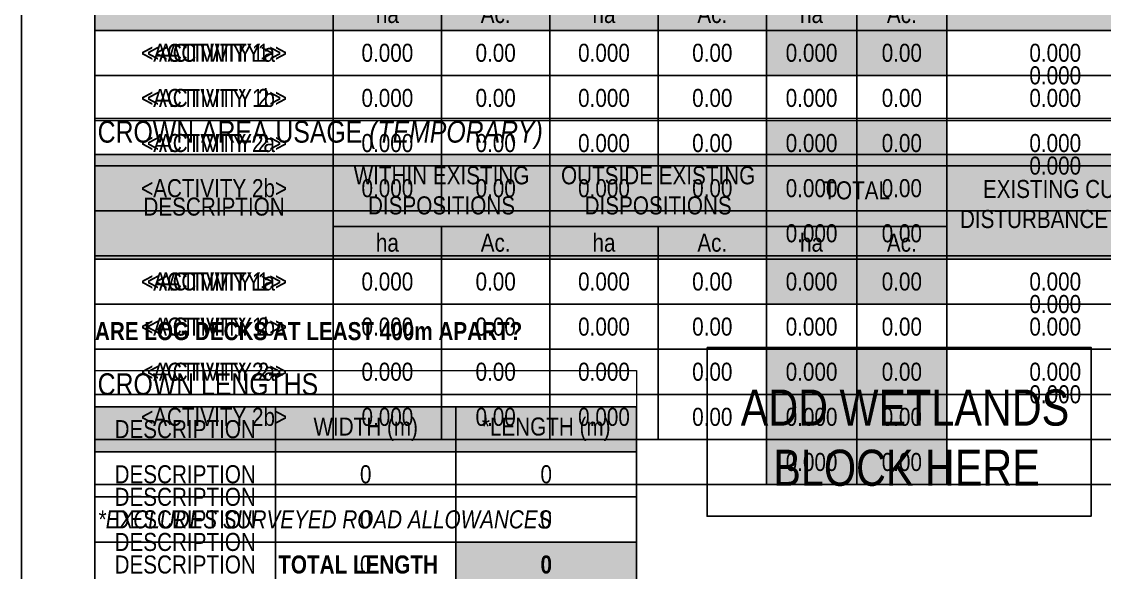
# Paper-space layout '1 of 5' of a CAD drawing. Extents: x -1122 to -42, y -10 to 1768.
# Drawn here: x -1070 to -470, y 580 to 885 of the extents above; entities that cross this region are included whole.
import ezdxf

# ---------------------------------------------------------------- set-up
doc = ezdxf.new("R2010")
doc.units = 0
doc.header["$LTSCALE"] = 5
doc.layers.get('Defpoints').update_dxf_attribs({"color": 9})
for name, color, linetype in [('CG-BORDER', 2, 'Continuous'), ('CG-NOTES', 7, 'Continuous'), ('S-2', 2, 'Continuous')]:
    doc.layers.add(name, color=color, linetype=linetype)
doc.styles.add('80', font='ARIALN.TTF', dxfattribs={"height": 10})
doc.styles.add('80L', font='ARIALN.TTF', dxfattribs={"height": 10})
doc.styles.add('BOLD', font='ARIALNB.TTF')

# ---------------------------------------------------------------- blocks, each defined once
blk = doc.blocks.new('wsborder')
at = {"layer": 'S-2'}
blk.add_lwpolyline([(1027.249994066885, 51.50000476041713), (52.24999406778079, 51.50000476041713), (52.24999406778079, 1726.500004758894), (1027.249994066885, 1726.500004758894)], close=True, dxfattribs=at)
at = {"style": '80', "flags": 1}
blk.add_attdef('PAGENUMBER', (52.24999406778079, 51.50000476041713), '', height=10, rotation=90, dxfattribs=at)
blk = doc.blocks.new('*T536')
at = {"layer": 'CG-NOTES', "color": 0, "linetype": 'ByBlock', "lineweight": -2, "transparency": 16777216}
for p, q in [((0, -20), (300, -20)), ((0, -20), (0, -45)), ((100, -20), (100, -45)), ((200, -20), (200, -45)), ((300, -20), (300, -45)), ((0, -45), (300, -45))]:
    blk.add_line(p, q, dxfattribs=at)
at = {"layer": 'CG-NOTES', "color": 254, "transparency": 16777216}
for points in [[(0, -20), (0, -45), (100, -20), (100, -45)], [(100, -20), (100, -45), (200, -20), (200, -45)], [(200, -20), (200, -45), (300, -20), (300, -45)]]:
    blk.add_solid(points, dxfattribs=at)
at = {"layer": 'Defpoints', "color": 8, "linetype": 'ByBlock', "lineweight": 0, "transparency": 16777216}
for p, q in [((0, 0), (300, 0)), ((0, 0), (0, -20)), ((300, 0), (300, -20))]:
    blk.add_line(p, q, dxfattribs=at)
at = {"layer": 'CG-NOTES', "color": 14, "transparency": 16777216, "insert": (1.5, -1.5), "char_height": 12, "width": 297, "attachment_point": 1, "style": '80'}
blk.add_mtext('CROWN LENGTHS', dxfattribs=at)
at = {"layer": 'CG-NOTES', "color": 1, "transparency": 16777216, "char_height": 10, "width": 97, "attachment_point": 5, "style": '80L'}
for s, insert in [('DESCRIPTION', (50, -32.5)), ('WIDTH (m)', (150, -32.5)), ('*LENGTH (m)', (250, -32.5))]:
    blk.add_mtext(s, dxfattribs=dict(at, insert=insert))
blk = doc.blocks.new('*T312')
at = {"layer": 'CG-NOTES', "color": 0, "linetype": 'ByBlock', "lineweight": -2, "transparency": 16777216}
for p, q in [((0, 0), (300, 0)), ((0, 0), (0, -25)), ((100, 0), (100, -25)), ((200, 0), (200, -25)), ((300, 0), (300, -25)), ((0, -25), (300, -25))]:
    blk.add_line(p, q, dxfattribs=at)
at = {"layer": 'Defpoints', "color": 8, "linetype": 'ByBlock', "lineweight": 0, "transparency": 16777216}
for p, q in [((0, -25), (0, -50)), ((300, -25), (300, -50)), ((0, -50), (300, -50))]:
    blk.add_line(p, q, dxfattribs=at)
at = {"layer": 'CG-NOTES', "color": 0, "transparency": 16777216, "char_height": 10, "style": '80L'}
for s, insert, width, attachment_point in [('DESCRIPTION', (50, -12.5), 97, 5), ('0', (150, -12.5), 97, 5), ('0', (250, -12.5), 97, 5), ('{\\fArial Narrow|b0|i1|c0|p34;*EXCLUDES SURVEYED ROAD ALLOWANCES}', (1.5, -37.5), 297, 4)]:
    blk.add_mtext(s, dxfattribs=dict(at, insert=insert, width=width, attachment_point=attachment_point))
blk = doc.blocks.new('*T313')
at = {"layer": 'CG-NOTES', "color": 0, "linetype": 'ByBlock', "lineweight": -2, "transparency": 16777216}
for p, q in [((0, 0), (300, 0)), ((0, 0), (0, -75)), ((100, 0), (100, -50)), ((200, 0), (200, -75)), ((300, 0), (300, -75)), ((100, -25), (300, -25)), ((0, -50), (300, -50)), ((0, -75), (300, -75))]:
    blk.add_line(p, q, dxfattribs=at)
at = {"layer": 'CG-NOTES', "color": 254, "transparency": 16777216}
blk.add_solid([(200, -50), (200, -75), (300, -50), (300, -75)], dxfattribs=at)
at = {"layer": 'Defpoints', "color": 8, "linetype": 'ByBlock', "lineweight": 0, "transparency": 16777216}
for p, q in [((0, -75), (0, -100)), ((300, -75), (300, -100)), ((0, -100), (300, -100))]:
    blk.add_line(p, q, dxfattribs=at)
at = {"layer": 'CG-NOTES', "color": 0, "transparency": 16777216, "char_height": 10}
for s, insert, width, attachment_point, style in [('0', (150, -12.5), 97, 5, '80L'), ('0', (250, -12.5), 97, 5, '80L'), ('DESCRIPTION', (50, -25), 97, 5, '80L'), ('0', (150, -37.5), 97, 5, '80L'), ('0', (250, -37.5), 97, 5, '80L'), ('TOTAL LENGTH', (190, -62.5), 180, 6, 'BOLD'), ('0', (250, -62.5), 97, 5, 'BOLD'), ('{\\fArial Narrow|b0|i1|c0|p34;*EXCLUDES SURVEYED ROAD ALLOWANCES}', (1.5, -87.5), 297, 4, 'BOLD')]:
    blk.add_mtext(s, dxfattribs=dict(at, insert=insert, width=width, attachment_point=attachment_point, style=style))
blk = doc.blocks.new('*T314')
at = {"layer": 'CG-NOTES', "color": 0, "linetype": 'ByBlock', "lineweight": -2, "transparency": 16777216}
for p, q in [((0, 0), (300, 0)), ((0, 0), (0, -100)), ((100, 0), (100, -75)), ((200, 0), (200, -100)), ((300, 0), (300, -100)), ((100, -25), (300, -25)), ((100, -50), (300, -50)), ((0, -75), (300, -75)), ((0, -100), (300, -100))]:
    blk.add_line(p, q, dxfattribs=at)
at = {"layer": 'CG-NOTES', "color": 254, "transparency": 16777216}
blk.add_solid([(200, -75), (200, -100), (300, -75), (300, -100)], dxfattribs=at)
at = {"layer": 'Defpoints', "color": 8, "linetype": 'ByBlock', "lineweight": 0, "transparency": 16777216}
for p, q in [((0, -100), (0, -125)), ((300, -100), (300, -125)), ((0, -125), (300, -125))]:
    blk.add_line(p, q, dxfattribs=at)
at = {"layer": 'CG-NOTES', "color": 0, "transparency": 16777216, "char_height": 10}
for s, insert, width, attachment_point, style in [('0', (150, -12.5), 97, 5, '80L'), ('0', (250, -12.5), 97, 5, '80L'), ('DESCRIPTION', (50, -37.5), 97, 5, '80L'), ('0', (150, -37.5), 97, 5, '80L'), ('0', (250, -37.5), 97, 5, '80L'), ('0', (150, -62.5), 97, 5, '80L'), ('0', (250, -62.5), 97, 5, '80L'), ('TOTAL LENGTH', (190, -87.5), 180, 6, 'BOLD'), ('0', (250, -87.5), 97, 5, 'BOLD'), ('{\\fArial Narrow|b0|i1|c0|p34;*EXCLUDES SURVEYED ROAD ALLOWANCES}', (1.5, -112.5), 297, 4, 'BOLD')]:
    blk.add_mtext(s, dxfattribs=dict(at, insert=insert, width=width, attachment_point=attachment_point, style=style))
blk = doc.blocks.new('*T315')
at = {"layer": 'CG-NOTES', "color": 0, "linetype": 'ByBlock', "lineweight": -2, "transparency": 16777216}
for p, q in [((0, 0), (300, 0)), ((0, 0), (0, -125)), ((100, 0), (100, -100)), ((200, 0), (200, -125)), ((300, 0), (300, -125)), ((100, -25), (300, -25)), ((100, -50), (300, -50)), ((100, -75), (300, -75)), ((0, -100), (300, -100)), ((0, -125), (300, -125))]:
    blk.add_line(p, q, dxfattribs=at)
at = {"layer": 'CG-NOTES', "color": 254, "transparency": 16777216}
blk.add_solid([(200, -100), (200, -125), (300, -100), (300, -125)], dxfattribs=at)
at = {"layer": 'Defpoints', "color": 8, "linetype": 'ByBlock', "lineweight": 0, "transparency": 16777216}
for p, q in [((0, -125), (0, -150)), ((300, -125), (300, -150)), ((0, -150), (300, -150))]:
    blk.add_line(p, q, dxfattribs=at)
at = {"layer": 'CG-NOTES', "color": 0, "transparency": 16777216, "char_height": 10}
for s, insert, width, attachment_point, style in [('0', (150, -12.5), 97, 5, '80L'), ('0', (250, -12.5), 97, 5, '80L'), ('0', (150, -37.5), 97, 5, '80L'), ('0', (250, -37.5), 97, 5, '80L'), ('DESCRIPTION', (50, -50), 97, 5, '80L'), ('0', (150, -62.5), 97, 5, '80L'), ('0', (250, -62.5), 97, 5, '80L'), ('0', (150, -87.5), 97, 5, '80L'), ('0', (250, -87.5), 97, 5, '80L'), ('TOTAL LENGTH', (190, -112.5), 180, 6, 'BOLD'), ('0', (250, -112.5), 97, 5, 'BOLD'), ('{\\fArial Narrow|b0|i1|c0|p34;*EXCLUDES SURVEYED ROAD ALLOWANCES}', (1.5, -137.5), 297, 4, 'BOLD')]:
    blk.add_mtext(s, dxfattribs=dict(at, insert=insert, width=width, attachment_point=attachment_point, style=style))
blk = doc.blocks.new('*T316')
at = {"layer": 'CG-NOTES', "color": 0, "linetype": 'ByBlock', "lineweight": -2, "transparency": 16777216}
for p, q in [((0, 0), (300, 0)), ((0, 0), (0, -150)), ((100, 0), (100, -125)), ((200, 0), (200, -150)), ((300, 0), (300, -150)), ((100, -25), (300, -25)), ((100, -50), (300, -50)), ((100, -75), (300, -75)), ((100, -100), (300, -100)), ((0, -125), (300, -125)), ((0, -150), (300, -150))]:
    blk.add_line(p, q, dxfattribs=at)
at = {"layer": 'CG-NOTES', "color": 254, "transparency": 16777216}
blk.add_solid([(200, -125), (200, -150), (300, -125), (300, -150)], dxfattribs=at)
at = {"layer": 'Defpoints', "color": 8, "linetype": 'ByBlock', "lineweight": 0, "transparency": 16777216}
for p, q in [((0, -150), (0, -175)), ((300, -150), (300, -175)), ((0, -175), (300, -175))]:
    blk.add_line(p, q, dxfattribs=at)
at = {"layer": 'CG-NOTES', "color": 0, "transparency": 16777216, "char_height": 10}
for s, insert, width, attachment_point, style in [('0', (150, -12.5), 97, 5, '80L'), ('0', (250, -12.5), 97, 5, '80L'), ('0', (150, -37.5), 97, 5, '80L'), ('0', (250, -37.5), 97, 5, '80L'), ('DESCRIPTION', (50, -62.5), 97, 5, '80L'), ('0', (150, -62.5), 97, 5, '80L'), ('0', (250, -62.5), 97, 5, '80L'), ('0', (150, -87.5), 97, 5, '80L'), ('0', (250, -87.5), 97, 5, '80L'), ('0', (150, -112.5), 97, 5, '80L'), ('0', (250, -112.5), 97, 5, '80L'), ('TOTAL LENGTH', (190, -137.5), 180, 6, 'BOLD'), ('0', (250, -137.5), 97, 5, 'BOLD'), ('{\\fArial Narrow|b0|i1|c0|p34;*EXCLUDES SURVEYED ROAD ALLOWANCES}', (1.5, -162.5), 297, 4, 'BOLD')]:
    blk.add_mtext(s, dxfattribs=dict(at, insert=insert, width=width, attachment_point=attachment_point, style=style))
blk = doc.blocks.new('*U311')
for name in ['*T312', '*T313', '*T314', '*T315', '*T316']:
    blk.add_blockref(name, (0, 0))
blk = doc.blocks.new('*U498')
at = {"insert": (-9.184850993605148e-16, -15), "char_height": 10, "attachment_point": 4, "style": '80L'}
blk.add_mtext_dynamic_manual_height_columns('{\\fArial Narrow|b1|i0|c0|p34;\\C2;ARE LOG DECKS AT LEAST 400m APART?}', width=236.3278308321965, gutter_width=50, heights=[0], dxfattribs=at)
blk = doc.blocks.new('*T537')
at = {"layer": 'CG-NOTES', "color": 0, "linetype": 'ByBlock', "lineweight": -2, "transparency": 16777216}
for p, q in [((0, -20), (712, -20)), ((0, -20), (0, -78)), ((132, -20), (132, -78)), ((252, -20), (252, -78)), ((372, -20), (372, -78)), ((472, -20), (472, -78)), ((592, -20), (592, -78)), ((712, -20), (712, -78)), ((132, -60), (472, -60)), ((192, -60), (192, -78)), ((312, -60), (312, -78)), ((422, -60), (422, -78)), ((0, -78), (712, -78))]:
    blk.add_line(p, q, dxfattribs=at)
at = {"layer": 'CG-NOTES', "color": 254, "transparency": 16777216}
for points in [[(0, -20), (0, -78), (132, -20), (132, -78)], [(132, -20), (132, -60), (252, -20), (252, -60)], [(252, -20), (252, -60), (372, -20), (372, -60)], [(372, -20), (372, -60), (472, -20), (472, -60)], [(472, -20), (472, -78), (592, -20), (592, -78)], [(592, -20), (592, -78), (712, -20), (712, -78)], [(132, -60), (132, -78), (192, -60), (192, -78)], [(192, -60), (192, -78), (252, -60), (252, -78)], [(252, -60), (252, -78), (312, -60), (312, -78)], [(312, -60), (312, -78), (372, -60), (372, -78)], [(372, -60), (372, -78), (422, -60), (422, -78)], [(422, -60), (422, -78), (472, -60), (472, -78)]]:
    blk.add_solid(points, dxfattribs=at)
at = {"layer": 'Defpoints', "color": 8, "linetype": 'ByBlock', "lineweight": 0, "transparency": 16777216}
for p, q in [((0, 0), (712, 0)), ((0, 0), (0, -20)), ((712, 0), (712, -20))]:
    blk.add_line(p, q, dxfattribs=at)
at = {"layer": 'CG-NOTES', "color": 14, "transparency": 16777216, "insert": (1.5, -1.5), "char_height": 12, "width": 709, "attachment_point": 1, "style": '80'}
blk.add_mtext('CROWN AREA USAGE', dxfattribs=at)
at = {"layer": 'CG-NOTES', "color": 1, "transparency": 16777216, "char_height": 10, "attachment_point": 5, "style": '80'}
for s, insert, width in [('WITHIN EXISTING DISPOSITIONS', (192, -40), 117), ('OUTSIDE EXISTING DISPOSITIONS', (312, -40), 117), ('TOTAL', (422, -40), 97), ('EXISTING CUT DISTURBANCE {\\fArial Narrow|b0|i1|c0|p34;(ha)}', (532, -49), 117), ('NEW CUT DISTURBANCE {\\fArial Narrow|b0|i1|c0|p34;(ha)}', (652, -49), 117), ('DISPOSITION  TYPE', (66, -49), 129), ('ha', (162, -69), 57), ('Ac.', (222, -69), 57), ('ha', (282, -69), 57), ('Ac.', (342, -69), 57), ('ha', (397, -69), 47), ('Ac.', (447, -69), 47)]:
    blk.add_mtext(s, dxfattribs=dict(at, insert=insert, width=width))
blk = doc.blocks.new('*T366')
at = {"layer": 'CG-NOTES', "color": 0, "linetype": 'ByBlock', "lineweight": -2, "transparency": 16777216}
for p, q in [((0, 0), (712, 0)), ((0, 0), (0, -25)), ((132, 0), (132, -25)), ((192, 0), (192, -25)), ((252, 0), (252, -25)), ((312, 0), (312, -25)), ((372, 0), (372, -25)), ((422, 0), (422, -25)), ((472, 0), (472, -25)), ((592, 0), (592, -25)), ((712, 0), (712, -25)), ((0, -25), (712, -25))]:
    blk.add_line(p, q, dxfattribs=at)
at = {"layer": 'CG-NOTES', "color": 254, "transparency": 16777216}
for points in [[(372, 0), (372, -25), (422, 0), (422, -25)], [(422, 0), (422, -25), (472, 0), (472, -25)]]:
    blk.add_solid(points, dxfattribs=at)
at = {"layer": 'CG-NOTES', "transparency": 16777216, "insert": (66, -12.5), "char_height": 10, "width": 129, "attachment_point": 5, "style": '80'}
blk.add_mtext('<ACTIVITY>', dxfattribs=at)
at = {"layer": 'CG-NOTES', "color": 0, "transparency": 16777216, "char_height": 10, "attachment_point": 5, "style": '80L'}
for s, insert, width in [('0.000', (162, -12.5), 57), ('0.00', (222, -12.5), 57), ('0.000', (282, -12.5), 57), ('0.00', (342, -12.5), 57), ('0.000', (397, -12.5), 47), ('0.00', (447, -12.5), 47), ('0.000', (532, -12.5), 117), ('0.000', (652, -12.5), 117)]:
    blk.add_mtext(s, dxfattribs=dict(at, insert=insert, width=width))
blk = doc.blocks.new('*T367')
at = {"layer": 'CG-NOTES', "color": 0, "linetype": 'ByBlock', "lineweight": -2, "transparency": 16777216}
for p, q in [((0, 0), (712, 0)), ((0, 0), (0, -75)), ((132, 0), (132, -50)), ((192, 0), (192, -50)), ((252, 0), (252, -50)), ((312, 0), (312, -50)), ((372, 0), (372, -75)), ((422, 0), (422, -75)), ((472, 0), (472, -75)), ((592, 0), (592, -50)), ((712, 0), (712, -75)), ((0, -25), (712, -25)), ((0, -50), (712, -50)), ((0, -75), (712, -75))]:
    blk.add_line(p, q, dxfattribs=at)
at = {"layer": 'CG-NOTES', "color": 254, "transparency": 16777216}
for points in [[(372, -50), (372, -75), (422, -50), (422, -75)], [(422, -50), (422, -75), (472, -50), (472, -75)]]:
    blk.add_solid(points, dxfattribs=at)
at = {"layer": 'CG-NOTES', "transparency": 16777216, "char_height": 10, "width": 129, "attachment_point": 5, "style": '80'}
for s, insert in [('<ACTIVITY 1>', (66, -12.5)), ('<ACTIVITY 2>', (66, -37.5))]:
    blk.add_mtext(s, dxfattribs=dict(at, insert=insert))
at = {"layer": 'CG-NOTES', "color": 0, "transparency": 16777216, "char_height": 10, "attachment_point": 5, "style": '80L'}
for s, insert, width in [('0.000', (162, -12.5), 57), ('0.00', (222, -12.5), 57), ('0.000', (282, -12.5), 57), ('0.00', (342, -12.5), 57), ('0.000', (397, -12.5), 47), ('0.00', (447, -12.5), 47), ('0.000', (532, -12.5), 117), ('0.000', (652, -12.5), 117), ('0.000', (162, -37.5), 57), ('0.00', (222, -37.5), 57), ('0.000', (282, -37.5), 57), ('0.00', (342, -37.5), 57), ('0.000', (397, -37.5), 47), ('0.00', (447, -37.5), 47), ('0.000', (532, -37.5), 117), ('0.000', (652, -37.5), 117), ('0.000', (397, -62.5), 47), ('0.00', (447, -62.5), 47)]:
    blk.add_mtext(s, dxfattribs=dict(at, insert=insert, width=width))
blk = doc.blocks.new('*T368')
at = {"layer": 'CG-NOTES', "color": 0, "linetype": 'ByBlock', "lineweight": -2, "transparency": 16777216}
for p, q in [((0, 0), (712, 0)), ((0, 0), (0, -100)), ((132, 0), (132, -75)), ((192, 0), (192, -75)), ((252, 0), (252, -75)), ((312, 0), (312, -75)), ((372, 0), (372, -100)), ((422, 0), (422, -100)), ((472, 0), (472, -100)), ((592, 0), (592, -75)), ((712, 0), (712, -100)), ((0, -25), (472, -25)), ((0, -50), (712, -50)), ((0, -75), (712, -75)), ((0, -100), (712, -100))]:
    blk.add_line(p, q, dxfattribs=at)
at = {"layer": 'CG-NOTES', "color": 254, "transparency": 16777216}
for points in [[(372, -75), (372, -100), (422, -75), (422, -100)], [(422, -75), (422, -100), (472, -75), (472, -100)]]:
    blk.add_solid(points, dxfattribs=at)
at = {"layer": 'CG-NOTES', "transparency": 16777216, "char_height": 10, "width": 129, "attachment_point": 5, "style": '80'}
for s, insert in [('<ACTIVITY 1a>', (66, -12.5)), ('<ACTIVITY 1b>', (66, -37.5)), ('<ACTIVITY 2>', (66, -62.5))]:
    blk.add_mtext(s, dxfattribs=dict(at, insert=insert))
at = {"layer": 'CG-NOTES', "color": 0, "transparency": 16777216, "char_height": 10, "attachment_point": 5, "style": '80L'}
for s, insert, width in [('0.000', (162, -12.5), 57), ('0.00', (222, -12.5), 57), ('0.000', (282, -12.5), 57), ('0.00', (342, -12.5), 57), ('0.000', (397, -12.5), 47), ('0.00', (447, -12.5), 47), ('0.000', (532, -25), 117), ('0.000', (652, -25), 117), ('0.000', (162, -37.5), 57), ('0.00', (222, -37.5), 57), ('0.000', (282, -37.5), 57), ('0.00', (342, -37.5), 57), ('0.000', (397, -37.5), 47), ('0.00', (447, -37.5), 47), ('0.000', (162, -62.5), 57), ('0.00', (222, -62.5), 57), ('0.000', (282, -62.5), 57), ('0.00', (342, -62.5), 57), ('0.000', (397, -62.5), 47), ('0.00', (447, -62.5), 47), ('0.000', (532, -62.5), 117), ('0.000', (652, -62.5), 117), ('0.000', (397, -87.5), 47), ('0.00', (447, -87.5), 47)]:
    blk.add_mtext(s, dxfattribs=dict(at, insert=insert, width=width))
blk = doc.blocks.new('*T369')
at = {"layer": 'CG-NOTES', "color": 0, "linetype": 'ByBlock', "lineweight": -2, "transparency": 16777216}
for p, q in [((0, 0), (712, 0)), ((0, 0), (0, -125)), ((132, 0), (132, -100)), ((192, 0), (192, -100)), ((252, 0), (252, -100)), ((312, 0), (312, -100)), ((372, 0), (372, -125)), ((422, 0), (422, -125)), ((472, 0), (472, -125)), ((592, 0), (592, -100)), ((712, 0), (712, -125)), ((0, -25), (472, -25)), ((0, -50), (712, -50)), ((0, -75), (472, -75)), ((0, -100), (712, -100)), ((0, -125), (712, -125))]:
    blk.add_line(p, q, dxfattribs=at)
at = {"layer": 'CG-NOTES', "color": 254, "transparency": 16777216}
for points in [[(372, -100), (372, -125), (422, -100), (422, -125)], [(422, -100), (422, -125), (472, -100), (472, -125)]]:
    blk.add_solid(points, dxfattribs=at)
at = {"layer": 'CG-NOTES', "transparency": 16777216, "char_height": 10, "width": 129, "attachment_point": 5, "style": '80'}
for s, insert in [('<ACTIVITY 1a>', (66, -12.5)), ('<ACTIVITY 1b>', (66, -37.5)), ('<ACTIVITY 2a>', (66, -62.5)), ('<ACTIVITY 2b>', (66, -87.5))]:
    blk.add_mtext(s, dxfattribs=dict(at, insert=insert))
at = {"layer": 'CG-NOTES', "color": 0, "transparency": 16777216, "char_height": 10, "attachment_point": 5, "style": '80L'}
for s, insert, width in [('0.000', (162, -12.5), 57), ('0.00', (222, -12.5), 57), ('0.000', (282, -12.5), 57), ('0.00', (342, -12.5), 57), ('0.000', (397, -12.5), 47), ('0.00', (447, -12.5), 47), ('0.000', (532, -25), 117), ('0.000', (652, -25), 117), ('0.000', (162, -37.5), 57), ('0.00', (222, -37.5), 57), ('0.000', (282, -37.5), 57), ('0.00', (342, -37.5), 57), ('0.000', (397, -37.5), 47), ('0.00', (447, -37.5), 47), ('0.000', (162, -62.5), 57), ('0.00', (222, -62.5), 57), ('0.000', (282, -62.5), 57), ('0.00', (342, -62.5), 57), ('0.000', (397, -62.5), 47), ('0.00', (447, -62.5), 47), ('0.000', (532, -75), 117), ('0.000', (652, -75), 117), ('0.000', (162, -87.5), 57), ('0.00', (222, -87.5), 57), ('0.000', (282, -87.5), 57), ('0.00', (342, -87.5), 57), ('0.000', (397, -87.5), 47), ('0.00', (447, -87.5), 47), ('0.000', (397, -112.5), 47), ('0.00', (447, -112.5), 47)]:
    blk.add_mtext(s, dxfattribs=dict(at, insert=insert, width=width))
blk = doc.blocks.new('*U364')
for name in ['*T366', '*T367', '*T368', '*T369']:
    blk.add_blockref(name, (0, 0))
blk = doc.blocks.new('*T538')
at = {"layer": 'CG-NOTES', "color": 0, "linetype": 'ByBlock', "lineweight": -2, "transparency": 16777216}
for p, q in [((0, -20), (712, -20)), ((0, -20), (0, -78)), ((132, -20), (132, -78)), ((252, -20), (252, -78)), ((372, -20), (372, -78)), ((472, -20), (472, -78)), ((592, -20), (592, -78)), ((712, -20), (712, -78)), ((132, -60), (472, -60)), ((192, -60), (192, -78)), ((312, -60), (312, -78)), ((422, -60), (422, -78)), ((0, -78), (712, -78))]:
    blk.add_line(p, q, dxfattribs=at)
at = {"layer": 'CG-NOTES', "color": 254, "transparency": 16777216}
for points in [[(0, -20), (0, -78), (132, -20), (132, -78)], [(132, -20), (132, -60), (252, -20), (252, -60)], [(252, -20), (252, -60), (372, -20), (372, -60)], [(372, -20), (372, -60), (472, -20), (472, -60)], [(472, -20), (472, -78), (592, -20), (592, -78)], [(592, -20), (592, -78), (712, -20), (712, -78)], [(132, -60), (132, -78), (192, -60), (192, -78)], [(192, -60), (192, -78), (252, -60), (252, -78)], [(252, -60), (252, -78), (312, -60), (312, -78)], [(312, -60), (312, -78), (372, -60), (372, -78)], [(372, -60), (372, -78), (422, -60), (422, -78)], [(422, -60), (422, -78), (472, -60), (472, -78)]]:
    blk.add_solid(points, dxfattribs=at)
at = {"layer": 'Defpoints', "color": 8, "linetype": 'ByBlock', "lineweight": 0, "transparency": 16777216}
for p, q in [((0, 0), (712, 0)), ((0, 0), (0, -20)), ((712, 0), (712, -20))]:
    blk.add_line(p, q, dxfattribs=at)
at = {"layer": 'CG-NOTES', "color": 14, "transparency": 16777216, "insert": (1.5, -1.5), "char_height": 12, "width": 709, "attachment_point": 1, "style": '80'}
blk.add_mtext('CROWN AREA USAGE{\\fArial Narrow|b0|i1|c0|p34; (TEMPORARY)}', dxfattribs=at)
at = {"layer": 'CG-NOTES', "color": 1, "transparency": 16777216, "char_height": 10, "attachment_point": 5, "style": '80'}
for s, insert, width in [('WITHIN EXISTING DISPOSITIONS', (192, -40), 117), ('OUTSIDE EXISTING DISPOSITIONS', (312, -40), 117), ('TOTAL', (422, -40), 97), ('EXISTING CUT DISTURBANCE {\\fArial Narrow|b0|i1|c0|p34;(ha)}', (532, -49), 117), ('NEW CUT DISTURBANCE {\\fArial Narrow|b0|i1|c0|p34;(ha)}', (652, -49), 117), ('DESCRIPTION', (66, -49), 129), ('ha', (162, -69), 57), ('Ac.', (222, -69), 57), ('ha', (282, -69), 57), ('Ac.', (342, -69), 57), ('ha', (397, -69), 47), ('Ac.', (447, -69), 47)]:
    blk.add_mtext(s, dxfattribs=dict(at, insert=insert, width=width))

psp = doc.layouts.new('1 of 5')

# ---------------------------------------------------------------- linework, layer by layer
at = {"layer": 'Defpoints', "color": 1}
psp.add_lwpolyline([(-689.867930394511, 704.848875416832), (-477.1381514694867, 704.848875416832), (-477.1381514694867, 611.3383217220007), (-689.867930394511, 611.3383217220007)], close=True, dxfattribs=at)

# ---------------------------------------------------------------- block references
for name, p in [('*T537', (-1028.976659899753, 958.5182047183455)), ('*T538', (-1028.976659899753, 831.8077586072586)), ('*U498', (-1028.976659899753, 728.8077586072586)), ('*T536', (-1028.976659899753, 691.996127725087))]:
    psp.add_blockref(name, p)
at = {"layer": 'CG-BORDER'}
psp.add_blockref('wsborder', (-1121.83074728773, -9.701677059130134), dxfattribs=at)
at = {"layer": 'CG-NOTES'}
for name, p in [('*U364', (-1028.976659899753, 880.5182047183455)), ('*U364', (-1028.976659899753, 753.8077586072586)), ('*U311', (-1028.976659899753, 646.996127725087))]:
    psp.add_blockref(name, p, dxfattribs=at)

# ---------------------------------------------------------------- texts
at = {"layer": 'Defpoints', "color": 1, "insert": (-675.6503474232895, 681.5144355128446), "char_height": 20, "attachment_point": 1, "style": '80'}
psp.add_mtext_dynamic_manual_height_columns('\\pi4.43408;ADD WETLANDS \\P\\pi22.46273;BLOCK HERE', width=189.6730797096534, gutter_width=45, heights=[0], dxfattribs=at)

doc.saveas('drawing.dxf')
